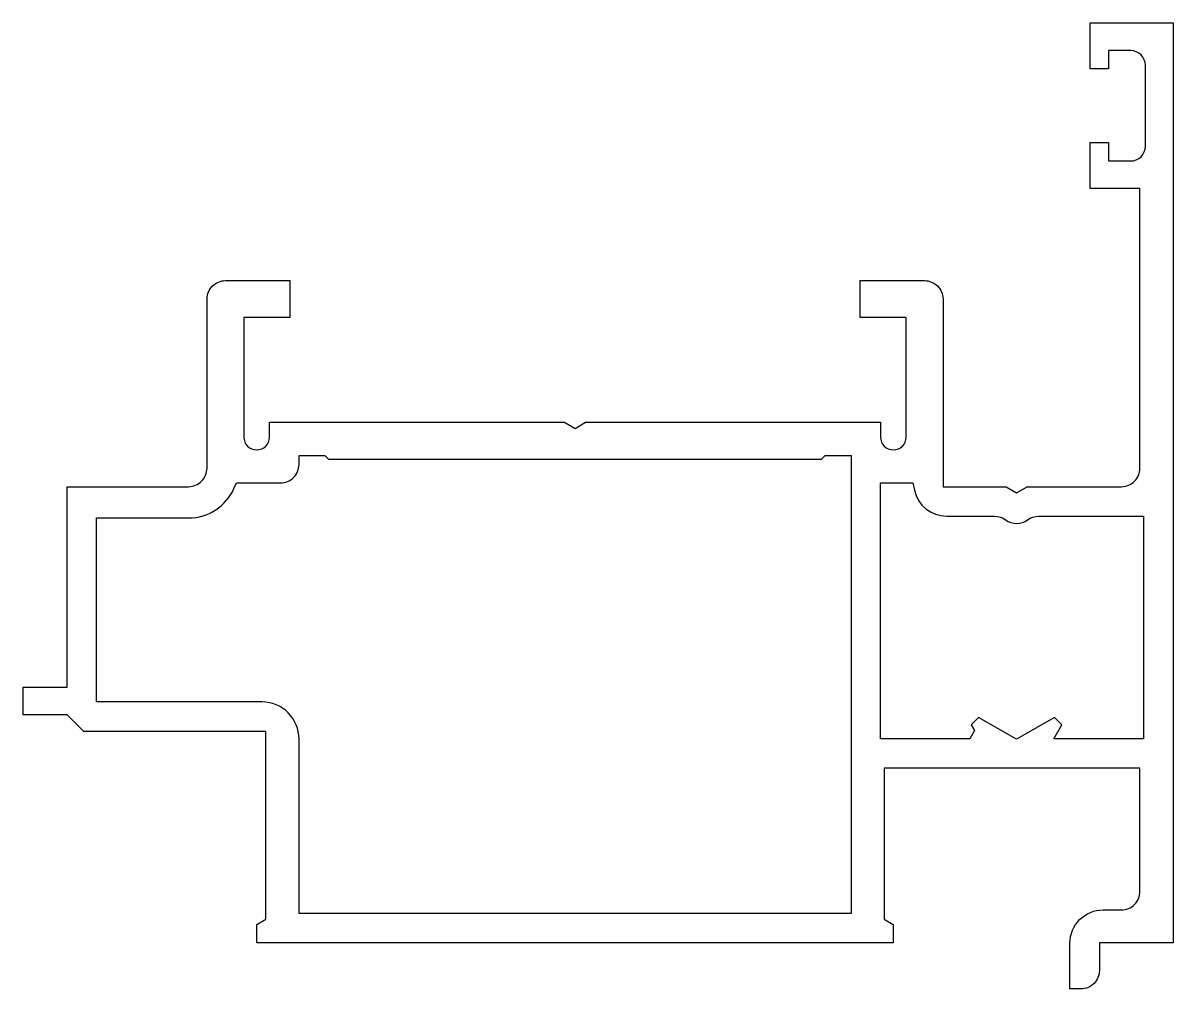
# Model space of a CAD drawing. Header units: millimetres. Extents: x -62.5 to 0, y -2.5 to 50.
import ezdxf

# ---------------------------------------------------------------- set-up
doc = ezdxf.new("R2010")
doc.units = ezdxf.units.MM

msp = doc.modelspace()

# ---------------------------------------------------------------- linework, layer by layer
for points in [[(-60.1, 24.8), (-53.5, 24.8, 0.414214), (-52.5, 25.8), (-52.5, 35, -0.414214), (-51.5, 36), (-48, 36), (-48, 34), (-50.5, 34), (-50.5, 27.5, 1), (-49.1, 27.5), (-49.1, 28.3), (-33.073, 28.3), (-32.5, 27.969), (-31.927, 28.3), (-15.9, 28.3), (-15.9, 27.5, 1), (-14.5, 27.5), (-14.5, 34), (-17, 34), (-17, 36), (-13.5, 36, -0.414214), (-12.5, 35), (-12.5, 24.8), (-9.073, 24.8), (-8.5, 24.469), (-7.927, 24.8), (-2.8, 24.8, 0.414214), (-1.8, 25.8), (-1.8, 41), (-4.5, 41), (-4.5, 43.5), (-3.5, 43.5), (-3.5, 42.5), (-2.3, 42.5, 0.414214), (-1.5, 43.3), (-1.5, 47.7, 0.414214), (-2.3, 48.5), (-3.5, 48.5), (-3.5, 47.5), (-4.5, 47.5), (-4.5, 50), (0, 50), (0, 0), (-4, 0), (-4, -1.5, -0.414214), (-5, -2.5), (-5.6, -2.5), (-5.6, 0, -0.414214), (-3.8, 1.8), (-2.8, 1.8, 0.414214), (-1.8, 2.8), (-1.8, 9.5), (-15.7, 9.5), (-15.7, 1.289), (-15.2, 1), (-15.2, 0), (-49.8, 0), (-49.8, 1), (-49.3, 1.289), (-49.3, 11.5), (-59.2, 11.5), (-60.1, 12.4), (-62.5, 12.4), (-62.5, 13.9), (-60.1, 13.9), (-60.1, 24.8, -0.414214)], [(-45.9, 26.3), (-19.1, 26.3), (-18.9, 26.5), (-17.5, 26.5), (-17.5, 1.6), (-47.5, 1.6), (-47.5, 11.1, 0.414214), (-49.5, 13.1), (-58.5, 13.1), (-58.5, 23.1), (-53.5, 23.1, 0.296358), (-51.033, 24.703), (-50.901, 25), (-48.5, 25, 0.414214), (-47.5, 26), (-47.5, 26.5), (-46.1, 26.5), (-45.9, 26.3, 0.198912)], [(-12.3, 23.2), (-9.7, 23.2, -0.162278), (-9.1, 23, 0.333333), (-7.9, 23, -0.162278), (-7.3, 23.2), (-1.6, 23.2), (-1.6, 11.1), (-6.48, 11.1), (-6.039, 11.865), (-6.435, 12.261), (-8.5, 11.069), (-10.565, 12.261), (-10.961, 11.865), (-10.779, 11.55), (-11.039, 11.1), (-15.9, 11.1), (-15.9, 25), (-14.144, 25), (-14.057, 24.609, 0.351391), (-12.3, 23.2)]]:
    msp.add_lwpolyline(points, format="xyb", close=True)

doc.saveas('drawing.dxf')
